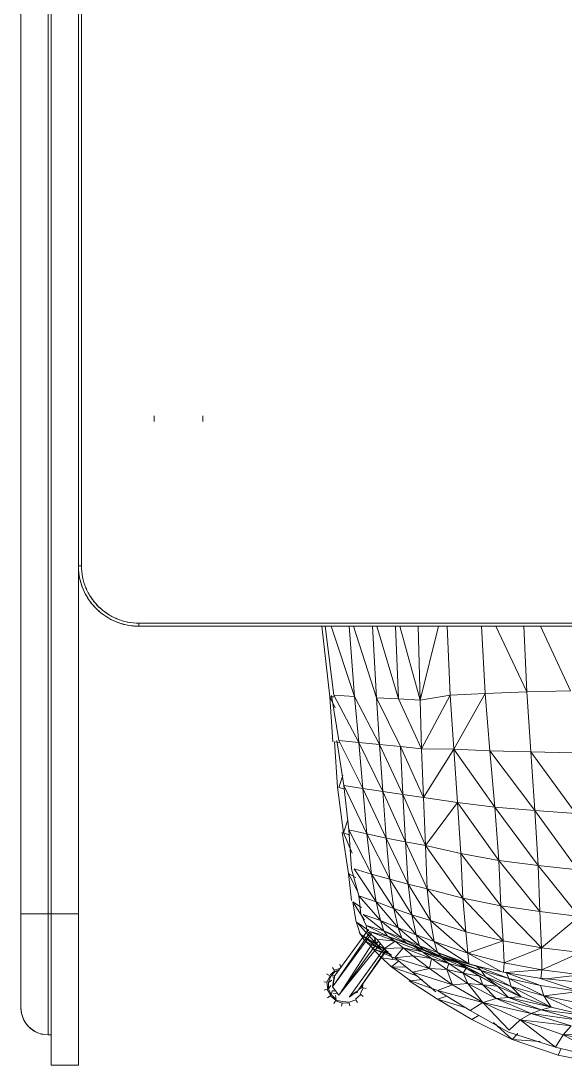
# Model space of a CAD drawing. Header units: millimetres. Extents: x 79795 to 317870, y -36033 to 97293.
# Drawn here: x 199569 to 199928, y 24517 to 25207 of the extents above; entities that cross this region are included whole.
import ezdxf

# ---------------------------------------------------------------- set-up
doc = ezdxf.new("R2010")
doc.units = ezdxf.units.MM
doc.header["$MEASUREMENT"] = 0
doc.layers.get('0').update_dxf_attribs({"linetype": 'CONTINUOUS'})
doc.layers.add('G-IMPT', color=8, linetype='CONTINUOUS', lineweight=9)

# ---------------------------------------------------------------- blocks, each defined once
blk = doc.blocks.new('OLA high stool - Kin high stool_dwg_KIN602 - GLIDES-V349-Level 4')
at = {"layer": 'G-IMPT'}
for p, q in [((-8.01, -7.636), (-8.025, -7.558)), ((-8.322, -7.828), (-8.389, -7.783)), ((-8.322, -7.828), (-8.38, -8.002)), ((-8.185, -7.701), (-8.306, -7.84)), ((-8.185, -7.701), (-8.229, -7.634)), ((-8.01, -7.636), (-8.175, -7.718)), ((-8.133, -7.86), (-8.13, -7.788)), ((-8.13, -7.788), (-8.122, -7.846)), ((-8.004, -7.676), (-8.062, -7.763)), ((-7.893, -7.648), (-8.007, -7.656)), ((-8.004, -7.676), (-7.936, -7.679)), ((-8.4, -7.998), (-8.48, -7.981)), ((-8.4, -7.998), (-8.407, -8.184)), ((-8.38, -8.002), (-8.367, -8.178)), ((-8.488, -8.199), (-8.407, -8.184)), ((-8.342, -8.359), (-8.413, -8.404)), ((-8.407, -8.184), (-8.342, -8.359)), ((-8.325, -8.349), (-8.367, -8.178)), ((-8.325, -8.349), (-8.215, -8.496)), ((-8.308, -8.338), (-8.203, -8.357)), ((-8.308, -8.338), (-8.192, -8.463)), ((-8.153, -8.41), (-8.15, -8.309)), ((-8.087, -8.441), (-8.088, -8.354)), ((-7.738, -8.426), (-7.744, -8.372)), ((-7.705, -8.482), (-7.58, -8.365)), ((-7.705, -8.482), (-7.684, -8.376)), ((-7.705, -8.482), (-7.684, -8.376)), ((-7.67, -8.499), (-7.564, -8.377)), ((-7.58, -8.365), (-7.593, -8.299)), ((-7.58, -8.365), (-7.593, -8.299)), ((-7.58, -8.365), (-7.528, -8.251)), ((-7.547, -8.389), (-7.493, -8.226)), ((-7.547, -8.389), (-7.483, -8.439)), ((-7.47, -8.219), (-7.392, -8.24)), ((-8.215, -8.496), (-8.264, -8.564)), ((-8.203, -8.48), (-8.046, -8.574)), ((-8.192, -8.463), (-8.036, -8.535)), ((-8.173, -8.459), (-8.087, -8.441)), ((-8.173, -8.459), (-8.087, -8.441)), ((-8.046, -8.574), (-8.066, -8.655)), ((-8.041, -8.554), (-7.859, -8.581)), ((-8.036, -8.535), (-7.948, -8.474)), ((-8.036, -8.535), (-7.948, -8.474)), ((-8.036, -8.535), (-7.866, -8.541)), ((-7.866, -8.541), (-7.806, -8.451)), ((-7.866, -8.541), (-7.806, -8.451)), ((-7.866, -8.541), (-7.705, -8.482)), ((-7.859, -8.581), (-7.695, -8.499)), ((-7.859, -8.581), (-7.848, -8.663)), ((-7.684, -8.516), (-7.643, -8.587))]:
    blk.add_line(p, q, dxfattribs=at)
blk = doc.blocks.new('OLA high stool - Kin high stool_dwg_KIN602 - FRAME-1332777-Level 4')
at = {"layer": 'G-IMPT'}
for p, q in [((0.191, 0.669), (1.214, 1.401)), ((0.191, 0.669), (1.227, 1.388)), ((0, 0.425), (1.269, 1.344)), ((1.391, 1.242), (0.082, 0.184)), ((0.082, 0.184), (1.455, 1.188)), ((1.531, 1.122), (0.082, 0.184)), ((0.302, 0.026), (1.651, 1.013)), ((0.302, 0.026), (1.689, 0.978)), ((0.566, 0.068), (1.757, 0.931)), ((0, 0.425), (0.155, 0.643)), ((0.156, 0.64), (0.031, 0.465)), ((0.191, 0.669), (0.155, 0.643)), ((0.082, 0.184), (0.046, 0.158)), ((0.046, 0.158), (0.266, 0)), ((0.266, 0), (0.53, 0.043)), ((0.266, 0), (0.302, 0.026)), ((0.529, 0.044), (0.272, 0.004)), ((0.566, 0.068), (0.53, 0.043))]:
    blk.add_line(p, q, dxfattribs=at)
blk = doc.blocks.new('OLA high stool - Kin high stool_dwg_KIN602 - SHELL-V350-Level 4')
at = {"layer": 'G-IMPT'}
for p, q in [((-9.228, -2.432), (-9.447, -1.28)), ((-9.179, -1.159), (-9.228, -2.432)), ((-9.761, -2.567), (-9.994, -1.391)), ((-9.554, -2.632), (-9.859, -1.407)), ((-9.228, -2.432), (-9.807, -1.398)), ((-8.509, -2.746), (-8.727, -1.831)), ((-8.727, -1.831), (-8.584, -3.006)), ((-8.217, -2.942), (-8.727, -1.831)), ((-8.851, -2.028), (-8.584, -3.006)), ((-8.851, -2.028), (-8.675, -3.27)), ((-8.418, -1.967), (-8.217, -2.942)), ((-8.217, -2.942), (-8.107, -2.015)), ((-7.948, -3.023), (-8.107, -2.015)), ((-7.755, -3.048), (-8.107, -2.015)), ((-7.755, -3.048), (-7.864, -2.026)), ((-7.666, -1.978), (-7.773, -2.877)), ((-7.666, -1.978), (-7.542, -2.989)), ((-7.086, -1.982), (-7.542, -2.989)), ((-7.086, -1.982), (-6.965, -2.996)), ((-6.965, -2.996), (-6.148, -2.021)), ((-6.024, -3.041), (-6.148, -2.021)), ((-4.821, -3.087), (-6.148, -2.021)), ((-3.394, -3.173), (-4.935, -2.053)), ((-4.935, -2.053), (-4.821, -3.087)), ((-1.867, -3.277), (-3.471, -2.11)), ((-3.471, -2.11), (-3.394, -3.173)), ((-9.554, -2.632), (-9.228, -2.432)), ((-8.996, -2.227), (-9.228, -2.432)), ((-9.228, -2.432), (-8.843, -3.556)), ((-8.996, -2.227), (-8.675, -3.27)), ((-8.996, -2.227), (-8.843, -3.556)), ((-1.894, -2.177), (-1.867, -3.277)), ((-0.279, -2.244), (-0.307, -3.381)), ((1.403, -3.026), (-0.279, -2.244)), ((-9.584, -2.486), (-9.761, -2.567)), ((-9.351, -3.765), (-9.761, -2.567)), ((-8.843, -3.556), (-9.554, -2.632)), ((-9.161, -3.857), (-9.554, -2.632)), ((-8.509, -2.746), (-8.584, -3.006)), ((-7.973, -3.786), (-8.509, -2.746)), ((-8.509, -2.746), (-8.242, -3.532)), ((-8.217, -2.942), (-8.509, -2.746)), ((-8.509, -2.746), (-8.261, -3.855)), ((-8.217, -2.942), (-7.948, -3.023)), ((-7.973, -3.786), (-8.217, -2.942)), ((-7.767, -3.85), (-8.217, -2.942)), ((-9.406, -3.035), (-9.351, -3.765)), ((-8.675, -3.27), (-8.584, -3.006)), ((-8.584, -3.006), (-8.261, -3.855)), ((-8.584, -3.006), (-8.288, -4.181)), ((-7.616, -3.908), (-7.948, -3.023)), ((-7.948, -3.023), (-7.767, -3.85)), ((-7.542, -2.989), (-7.766, -3.016)), ((-7.616, -3.908), (-7.755, -3.048)), ((-7.542, -2.989), (-7.611, -3.933)), ((-7.542, -2.989), (-7.356, -3.974)), ((-6.965, -2.996), (-7.542, -2.989)), ((-6.965, -2.996), (-7.356, -3.974)), ((-5.876, -4.055), (-6.965, -2.996)), ((-6.965, -2.996), (-6.789, -3.996)), ((-6.024, -3.041), (-6.965, -2.996)), ((-5.876, -4.055), (-6.024, -3.041)), ((-6.024, -3.041), (-4.821, -3.087)), ((-4.691, -4.11), (-6.024, -3.041)), ((-3.306, -4.215), (-4.821, -3.087)), ((-4.821, -3.087), (-4.691, -4.11)), ((-3.394, -3.173), (-4.821, -3.087)), ((-1.84, -4.34), (-3.394, -3.173)), ((-3.394, -3.173), (-3.306, -4.215)), ((-1.867, -3.277), (-3.394, -3.173)), ((-8.843, -3.556), (-8.675, -3.27)), ((-8.675, -3.27), (-8.288, -4.181)), ((-8.675, -3.27), (-8.392, -4.523)), ((-1.84, -4.34), (-1.867, -3.277)), ((-1.867, -3.277), (-0.307, -3.381)), ((-0.307, -3.381), (-0.351, -4.465)), ((-0.307, -3.381), (1.403, -3.459)), ((1.403, -4.185), (-0.307, -3.381)), ((-9.192, -3.616), (-9.351, -3.765)), ((-9.351, -3.765), (-8.835, -4.811)), ((-9.351, -3.765), (-8.906, -4.247)), ((-9.111, -3.837), (-8.843, -3.556)), ((-8.843, -3.556), (-8.392, -4.523)), ((-8.261, -3.855), (-8.242, -3.532)), ((-8.242, -3.532), (-7.973, -3.786)), ((-7.965, -4.146), (-8.242, -3.532)), ((-7.723, -4.452), (-8.242, -3.532)), ((-7.723, -4.452), (-7.973, -3.786)), ((-7.973, -3.786), (-7.767, -3.85)), ((-7.56, -4.571), (-7.973, -3.786)), ((-9.161, -3.857), (-8.6, -4.857)), ((-8.392, -4.523), (-9.111, -3.837)), ((-8.261, -3.855), (-8.288, -4.181)), ((-8.261, -3.855), (-7.965, -4.146)), ((-8.261, -3.855), (-7.928, -4.528)), ((-7.767, -3.85), (-7.616, -3.908)), ((-7.56, -4.571), (-7.767, -3.85)), ((-7.446, -4.693), (-7.767, -3.85)), ((-7.446, -4.693), (-7.616, -3.908)), ((-7.599, -3.989), (-7.356, -3.974)), ((-7.107, -4.917), (-7.588, -4.04)), ((-7.356, -3.974), (-6.789, -3.996)), ((-7.356, -3.974), (-7.107, -4.917)), ((-6.789, -3.996), (-7.107, -4.917)), ((-6.789, -3.996), (-5.876, -4.055)), ((-6.553, -4.971), (-6.789, -3.996)), ((-5.677, -5.041), (-6.789, -3.996)), ((-5.876, -4.055), (-4.691, -4.11)), ((-4.514, -5.093), (-5.876, -4.055)), ((-5.876, -4.055), (-5.677, -5.041)), ((-8.288, -4.181), (-8.392, -4.523)), ((-8.288, -4.181), (-7.928, -4.528)), ((-8.288, -4.181), (-7.891, -4.911)), ((-7.928, -4.528), (-7.965, -4.146)), ((-7.965, -4.146), (-7.723, -4.452)), ((-7.708, -4.611), (-7.965, -4.146)), ((-7.498, -4.96), (-7.965, -4.146)), ((-4.691, -4.11), (-3.306, -4.215)), ((-3.184, -5.181), (-4.691, -4.11)), ((-4.691, -4.11), (-4.514, -5.093)), ((-3.306, -4.215), (-1.84, -4.34)), ((-3.184, -5.181), (-3.306, -4.215)), ((-1.796, -5.28), (-3.306, -4.215)), ((-1.84, -4.34), (-0.351, -4.465)), ((-1.84, -4.34), (-1.796, -5.28)), ((-8.392, -4.523), (-8.6, -4.857)), ((-8.392, -4.523), (-7.891, -4.911)), ((-8.392, -4.523), (-7.926, -5.311)), ((-8.078, -5.701), (-8.392, -4.523)), ((-7.891, -4.911), (-7.928, -4.528)), ((-7.623, -5.036), (-7.928, -4.528)), ((-7.928, -4.528), (-7.708, -4.611)), ((-7.723, -4.452), (-7.56, -4.571)), ((-7.498, -4.96), (-7.723, -4.452)), ((-7.365, -5.145), (-7.723, -4.452)), ((-7.623, -5.036), (-7.708, -4.611)), ((-7.498, -4.96), (-7.708, -4.611)), ((-7.365, -5.145), (-7.56, -4.571)), ((-7.265, -5.354), (-7.56, -4.571)), ((-7.446, -4.693), (-7.56, -4.571)), ((-7.379, -4.891), (-7.518, -4.358)), ((-7.379, -4.891), (-7.473, -4.568)), ((-0.351, -4.465), (-1.796, -5.28)), ((-0.351, -4.465), (-0.398, -5.372)), ((1.403, -4.564), (-0.351, -4.465)), ((-8.835, -4.811), (-8.72, -4.618)), ((-8.835, -4.811), (-8.303, -5.701)), ((-8.6, -4.857), (-8.078, -5.701)), ((-7.265, -5.354), (-7.446, -4.693)), ((-8.515, -4.995), (-8.303, -5.701)), ((-7.926, -5.311), (-7.891, -4.911)), ((-7.533, -5.461), (-7.891, -4.911)), ((-7.891, -4.911), (-7.623, -5.036)), ((-7.623, -5.036), (-7.498, -4.96)), ((-7.533, -5.461), (-7.623, -5.036)), ((-7.623, -5.036), (-7.377, -5.411)), ((-7.377, -5.411), (-7.498, -4.96)), ((-7.498, -4.96), (-7.365, -5.145)), ((-7.498, -4.96), (-7.222, -5.62)), ((-7.092, -5.701), (-7.379, -4.891)), ((-6.802, -5.788), (-7.379, -4.891)), ((-7.107, -4.917), (-7.379, -4.891)), ((-7.365, -5.145), (-7.265, -5.354)), ((-7.104, -5.833), (-7.365, -5.145)), ((-7.365, -5.145), (-7.222, -5.62)), ((-7.092, -5.701), (-7.327, -5.127)), ((-6.802, -5.788), (-7.107, -4.917)), ((-6.258, -5.888), (-7.107, -4.917)), ((-6.553, -4.971), (-7.107, -4.917)), ((-5.433, -5.973), (-6.553, -4.971)), ((-6.553, -4.971), (-6.258, -5.888)), ((-5.677, -5.041), (-6.553, -4.971)), ((-5.433, -5.973), (-5.677, -5.041)), ((-5.677, -5.041), (-4.514, -5.093)), ((-4.306, -6.017), (-5.677, -5.041)), ((-4.514, -5.093), (-3.184, -5.181)), ((-4.514, -5.093), (-4.306, -6.017)), ((-8.078, -5.701), (-7.926, -5.311)), ((-7.926, -5.311), (-7.533, -5.461)), ((-7.926, -5.311), (-7.504, -5.91)), ((-7.602, -6.35), (-7.926, -5.311)), ((-7.533, -5.461), (-7.377, -5.411)), ((-7.222, -5.62), (-7.377, -5.411)), ((-7.377, -5.411), (-7.071, -6.094)), ((-7.377, -5.411), (-7.248, -5.861)), ((-7.104, -5.833), (-7.265, -5.354)), ((-3.184, -5.181), (-4.306, -6.017)), ((-3.184, -5.181), (-3.057, -6.07)), ((-1.796, -5.28), (-3.184, -5.181)), ((-1.796, -5.28), (-3.057, -6.07)), ((-1.786, -6.121), (-1.796, -5.28)), ((-0.398, -5.372), (-1.796, -5.28)), ((-0.398, -5.372), (-1.786, -6.121)), ((-0.398, -5.372), (-0.525, -6.154)), ((1.403, -5.456), (-0.398, -5.372)), ((-8.303, -5.701), (-8.228, -5.458)), ((-8.303, -5.701), (-7.822, -6.442)), ((-7.504, -5.91), (-7.533, -5.461)), ((-7.248, -5.861), (-7.533, -5.461)), ((-7.071, -6.094), (-7.222, -5.62)), ((-7.104, -5.833), (-7.222, -5.62)), ((-7.222, -5.62), (-6.931, -6.309)), ((-7.092, -5.701), (-7.178, -5.612)), ((-6.913, -6.172), (-7.092, -5.701)), ((-7.092, -5.701), (-6.802, -5.788)), ((-6.632, -6.261), (-7.092, -5.701)), ((1.403, -5.682), (-0.525, -6.154)), ((-7.602, -6.35), (-8.113, -5.749)), ((-8.065, -5.719), (-7.829, -6.402)), ((-7.504, -5.91), (-7.602, -6.35)), ((-7.504, -5.91), (-7.248, -5.861)), ((-7.23, -6.813), (-7.504, -5.91)), ((-7.176, -6.343), (-7.504, -5.91)), ((-7.176, -6.343), (-7.248, -5.861)), ((-7.248, -5.861), (-7.071, -6.094)), ((-7.248, -5.861), (-6.969, -6.594)), ((-6.913, -6.172), (-7.141, -5.721)), ((-6.931, -6.309), (-7.104, -5.833)), ((-6.839, -6.521), (-7.104, -5.833)), ((-6.632, -6.261), (-6.802, -5.788)), ((-6.802, -5.788), (-6.258, -5.888)), ((-6.107, -6.368), (-6.802, -5.788)), ((-6.258, -5.888), (-5.433, -5.973)), ((-5.315, -6.465), (-6.258, -5.888)), ((-6.258, -5.888), (-6.107, -6.368)), ((-5.433, -5.973), (-4.306, -6.017)), ((-5.315, -6.465), (-5.433, -5.973)), ((-4.213, -6.533), (-5.433, -5.973)), ((-7.791, -6.092), (-7.829, -6.402)), ((-7.701, -6.215), (-7.461, -6.9)), ((-6.969, -6.594), (-7.071, -6.094)), ((-7.071, -6.094), (-6.931, -6.309)), ((-6.793, -6.801), (-7.071, -6.094)), ((-7.019, -6.067), (-6.913, -6.172)), ((-6.714, -6.635), (-7.004, -6.109)), ((-6.714, -6.635), (-6.913, -6.172)), ((-6.913, -6.172), (-6.632, -6.261)), ((-6.444, -6.724), (-6.913, -6.172)), ((-2.981, -6.602), (-4.306, -6.017)), ((-4.306, -6.017), (-4.213, -6.533)), ((-3.057, -6.07), (-4.306, -6.017)), ((-1.731, -6.668), (-3.057, -6.07)), ((-3.057, -6.07), (-2.981, -6.602)), ((-1.786, -6.121), (-3.057, -6.07)), ((-1.731, -6.668), (-1.786, -6.121)), ((-0.525, -6.154), (-1.786, -6.121)), ((-1.786, -6.121), (-0.493, -6.722)), ((-0.525, -6.154), (1.403, -6.204)), ((1.404, -6.684), (-0.525, -6.154)), ((-0.525, -6.154), (-0.493, -6.722)), ((-7.435, -6.933), (-7.829, -6.402)), ((-7.23, -6.813), (-7.602, -6.35)), ((-7.461, -6.9), (-7.47, -6.514)), ((-7.23, -6.813), (-7.176, -6.343)), ((-6.969, -6.594), (-7.176, -6.343)), ((-6.839, -6.521), (-6.952, -6.25)), ((-6.662, -7.001), (-6.931, -6.309)), ((-6.839, -6.521), (-6.931, -6.309)), ((-6.444, -6.724), (-6.632, -6.261)), ((-6.632, -6.261), (-6.107, -6.368)), ((-5.94, -6.838), (-6.632, -6.261)), ((-5.185, -6.947), (-6.107, -6.368)), ((-6.107, -6.368), (-5.94, -6.838)), ((-5.315, -6.465), (-6.107, -6.368)), ((-5.185, -6.947), (-5.315, -6.465)), ((-5.315, -6.465), (-4.213, -6.533)), ((-4.111, -7.04), (-5.315, -6.465)), ((-7.461, -6.9), (-7.309, -6.714)), ((-7.287, -6.741), (-7.228, -7.164)), ((-7.257, -6.779), (-7.002, -7.356)), ((-6.969, -6.594), (-7.23, -6.813)), ((-6.985, -7.081), (-6.969, -6.594)), ((-6.793, -6.801), (-6.969, -6.594)), ((-6.662, -7.001), (-6.839, -6.521)), ((-6.839, -6.521), (-6.714, -6.635)), ((-6.529, -7.104), (-6.839, -6.521)), ((-6.259, -7.187), (-6.714, -6.635)), ((-6.714, -6.635), (-6.529, -7.104)), ((-6.444, -6.724), (-6.714, -6.635)), ((-6.259, -7.187), (-6.444, -6.724)), ((-5.769, -7.303), (-6.444, -6.724)), ((-5.94, -6.838), (-6.444, -6.724)), ((-2.904, -7.127), (-4.213, -6.533)), ((-4.213, -6.533), (-4.111, -7.04)), ((-2.981, -6.602), (-4.213, -6.533)), ((-2.981, -6.602), (-1.731, -6.668)), ((-1.677, -7.211), (-2.981, -6.602)), ((-2.981, -6.602), (-2.904, -7.127)), ((-1.677, -7.211), (-1.731, -6.668)), ((-0.461, -7.289), (-1.731, -6.668)), ((1.404, -7.281), (-0.493, -6.722)), ((-0.493, -6.722), (-0.461, -7.289)), ((1.404, -6.8), (-0.493, -6.722)), ((-7.461, -6.9), (-7.191, -7.198)), ((-6.985, -7.081), (-7.247, -6.867)), ((-7.028, -7.157), (-7.161, -6.888)), ((-7.15, -6.902), (-7.002, -7.356)), ((-7.15, -6.902), (-6.783, -7.59)), ((-7.15, -6.902), (-7.028, -7.157)), ((-7.12, -6.933), (-7.073, -7.046)), ((-7.072, -6.985), (-6.884, -7.283)), ((-6.793, -6.801), (-6.985, -7.081)), ((-6.741, -7.285), (-6.793, -6.801)), ((-6.538, -7.471), (-6.793, -6.801)), ((-6.662, -7.001), (-6.793, -6.801)), ((-6.538, -7.471), (-6.662, -7.001)), ((-6.386, -7.561), (-6.662, -7.001)), ((-6.529, -7.104), (-6.662, -7.001)), ((-5.047, -7.421), (-5.94, -6.838)), ((-5.94, -6.838), (-5.769, -7.303)), ((-5.185, -6.947), (-5.94, -6.838)), ((-5.047, -7.421), (-5.185, -6.947)), ((-4.005, -7.539), (-5.185, -6.947)), ((-4.111, -7.04), (-5.185, -6.947)), ((-2.824, -7.646), (-4.111, -7.04)), ((-4.111, -7.04), (-4.005, -7.539)), ((-2.904, -7.127), (-4.111, -7.04)), ((-6.962, -7.409), (-7.228, -7.164)), ((-7.028, -7.157), (-6.783, -7.59)), ((-6.884, -7.283), (-7.002, -7.179)), ((-6.884, -7.283), (-7.001, -7.063)), ((-6.741, -7.285), (-6.985, -7.081)), ((-6.981, -7.219), (-6.612, -7.712)), ((-6.612, -7.712), (-6.884, -7.283)), ((-6.884, -7.283), (-6.308, -7.795)), ((-6.884, -7.283), (-6.668, -7.352)), ((-6.54, -7.529), (-6.741, -7.285)), ((-6.386, -7.561), (-6.529, -7.104)), ((-6.103, -7.637), (-6.529, -7.104)), ((-6.259, -7.187), (-6.529, -7.104)), ((-6.103, -7.637), (-6.259, -7.187)), ((-5.61, -7.748), (-6.259, -7.187)), ((-5.769, -7.303), (-6.259, -7.187)), ((-4.91, -7.869), (-5.769, -7.303)), ((-5.769, -7.303), (-5.61, -7.748)), ((-5.047, -7.421), (-5.769, -7.303)), ((-1.622, -7.753), (-2.904, -7.127)), ((-2.904, -7.127), (-2.824, -7.646)), ((-1.677, -7.211), (-2.904, -7.127)), ((-0.428, -7.859), (-1.677, -7.211)), ((-1.677, -7.211), (-1.622, -7.753)), ((-0.461, -7.289), (-1.677, -7.211)), ((1.404, -7.887), (-0.461, -7.289)), ((1.404, -7.396), (-0.461, -7.289)), ((-6.74, -7.626), (-7.002, -7.356)), ((-6.56, -7.738), (-6.783, -7.59)), ((-6.386, -7.561), (-6.54, -7.529)), ((-6.512, -7.486), (-6.308, -7.795)), ((-6.095, -7.695), (-6.386, -7.561)), ((-6.246, -7.599), (-5.773, -7.908)), ((-4.91, -7.869), (-5.047, -7.421)), ((-3.9, -8.007), (-5.047, -7.421)), ((-4.005, -7.539), (-5.047, -7.421)), ((-4.005, -7.539), (-2.824, -7.646)), ((-2.748, -8.137), (-4.005, -7.539)), ((-4.005, -7.539), (-3.9, -8.007)), ((-6.26, -7.828), (-6.612, -7.712)), ((-5.773, -7.908), (-6.26, -7.828)), ((-5.61, -7.748), (-6.095, -7.695)), ((-5.773, -7.908), (-5.92, -7.678)), ((-4.908, -7.939), (-5.61, -7.748)), ((-5.528, -7.763), (-5.031, -8.022)), ((-5.141, -7.829), (-5.031, -8.022)), ((-1.571, -8.269), (-2.824, -7.646)), ((-2.824, -7.646), (-2.748, -8.137)), ((-1.622, -7.753), (-2.824, -7.646)), ((-0.397, -8.403), (-1.622, -7.753)), ((-1.622, -7.753), (-1.571, -8.269)), ((-0.428, -7.859), (-1.622, -7.753)), ((1.404, -8.471), (-0.428, -7.859)), ((-0.428, -7.859), (-0.397, -8.403)), ((1.404, -8.002), (-0.428, -7.859)), ((-5.733, -7.939), (-5.031, -8.022)), ((-3.961, -8.18), (-5.031, -8.022)), ((-3.9, -8.007), (-4.908, -7.939)), ((-4.505, -7.925), (-3.975, -8.149)), ((-3.975, -8.149), (-4.038, -7.988)), ((-3.975, -8.149), (-3.638, -8.037)), ((-3.975, -8.149), (-2.784, -8.306)), ((-3.9, -8.007), (-2.748, -8.137)), ((-2.792, -8.269), (-2.827, -8.128)), ((-2.748, -8.137), (-1.576, -8.326)), ((-2.792, -8.269), (-2.483, -8.167)), ((-2.784, -8.306), (-1.609, -8.385)), ((-1.628, -8.262), (-1.609, -8.385)), ((-1.571, -8.269), (-0.404, -8.462)), ((-0.723, -8.366), (-0.434, -8.506)), ((-0.434, -8.506), (-0.441, -8.398)), ((-0.397, -8.403), (1.404, -8.628)), ((-0.434, -8.506), (-1.605, -8.425)), ((-0.434, -8.506), (1.404, -8.713))]:
    blk.add_line(p, q, dxfattribs=at)

msp = doc.modelspace()

# ---------------------------------------------------------------- linework, layer by layer
at = {"layer": 'G-IMPT'}
for p, q in [((199568.58, 25797.08), (199568.58, 24617.08)), ((199656.71, 24946.08), (199656.71, 24942.3)), ((199688.71, 24942.3), (199688.71, 24946.08)), ((199608.58, 24847.08), (199606.58, 24847.08)), ((199606.58, 24847.08), (199608.58, 24847.08)), ((199607.86, 24846.92), (199606.58, 24846.92)), ((199606.58, 24846.92), (199607.86, 24846.92)), ((199646.58, 24809.08), (199646.58, 24807.08)), ((199646.58, 24807.08), (199646.58, 24809.08)), ((199646.58, 24807.08), (200966.58, 24807.08)), ((199568.58, 24617.08), (199586.58, 24617.08)), ((199586.58, 24617.08), (199568.58, 24617.08)), ((199586.58, 24537.08), (199586.58, 24617.08)), ((199586.58, 24617.08), (199586.58, 24537.08)), ((199588.58, 24617.08), (199588.58, 24517.08)), ((199588.58, 24517.08), (199588.58, 24617.08)), ((199606.58, 24517.08), (199606.58, 24617.08)), ((199606.58, 24617.08), (199606.58, 24517.08)), ((199586.58, 24537.08), (199588.58, 24537.08)), ((199588.58, 24517.08), (199606.58, 24517.08))]:
    msp.add_line(p, q, dxfattribs=at)
at = {"layer": 'G-IMPT', "flags": 128}
for points in [[(199568.58, 25797.08), (199568.58, 25502.08), (199568.58, 25207.08), (199568.58, 24912.08), (199568.58, 24617.08)], [(199568.58, 24617.08), (199568.58, 24912.08), (199568.58, 25207.08), (199568.58, 25502.08), (199568.58, 25797.08)], [(199586.58, 24617.08), (199586.58, 24912.08), (199586.58, 25207.08), (199586.58, 25502.08), (199586.58, 25797.08)], [(199586.58, 25797.08), (199586.58, 25502.08), (199586.58, 25207.08), (199586.58, 24912.08), (199586.58, 24617.08)], [(199588.58, 25797.08), (199588.58, 25502.08), (199588.58, 25207.08), (199588.58, 24912.08), (199588.58, 24617.08)], [(199588.58, 24617.08), (199588.58, 24912.08), (199588.58, 25207.08), (199588.58, 25502.08), (199588.58, 25797.08)], [(199606.58, 24617.08), (199606.58, 24912.08), (199606.58, 25207.08), (199606.58, 25502.08), (199606.58, 25797.08)], [(199606.58, 25797.08), (199606.58, 25502.08), (199606.58, 25207.08), (199606.58, 24912.08), (199606.58, 24617.08)], [(199608.58, 24847.08), (199608.58, 25027.08), (199608.58, 25207.08), (199608.58, 25387.08), (199608.58, 25567.08)], [(199608.58, 25567.08), (199608.58, 25387.08), (199608.58, 25207.08), (199608.58, 25027.08), (199608.58, 24847.08)], [(199606.58, 24847.08), (199606.61, 24845.48), (199606.71, 24843.88), (199606.87, 24842.29), (199607.09, 24840.71), (199607.38, 24839.13), (199607.73, 24837.57), (199608.14, 24836.03), (199608.61, 24834.5), (199609.15, 24832.99), (199609.74, 24831.5), (199610.39, 24830.04), (199611.1, 24828.61), (199611.87, 24827.2), (199612.69, 24825.83), (199613.57, 24824.49), (199614.5, 24823.19), (199615.48, 24821.93), (199616.51, 24820.7), (199617.59, 24819.52), (199618.71, 24818.39), (199619.88, 24817.29), (199621.1, 24816.25), (199622.35, 24815.26), (199623.64, 24814.31), (199624.97, 24813.42), (199626.33, 24812.58), (199627.73, 24811.8), (199629.15, 24811.08), (199630.61, 24810.41), (199632.09, 24809.8), (199633.59, 24809.25), (199635.11, 24808.76), (199636.65, 24808.33), (199638.21, 24807.97), (199639.78, 24807.66), (199641.37, 24807.42), (199642.96, 24807.24), (199644.55, 24807.13), (199646.15, 24807.08), (199646.58, 24807.08)], [(200966.58, 24809.08), (200636.58, 24809.08), (200306.58, 24809.08), (199976.58, 24809.08), (199646.58, 24809.08)], [(199646.58, 24809.08), (199976.58, 24809.08), (200306.58, 24809.08), (200636.58, 24809.08), (200966.58, 24809.08)], [(199646.58, 24807.08), (199976.58, 24807.08), (200306.58, 24807.08), (200636.58, 24807.08), (200966.58, 24807.08)], [(200966.58, 24807.08), (200636.58, 24807.08), (200306.58, 24807.08), (199976.58, 24807.08), (199646.58, 24807.08)], [(199586.58, 24617.08), (199587.08, 24617.08), (199587.58, 24617.08), (199588.08, 24617.08), (199588.58, 24617.08)], [(199588.58, 24617.08), (199588.08, 24617.08), (199587.58, 24617.08), (199587.08, 24617.08), (199586.58, 24617.08)], [(199606.58, 24617.08), (199602.08, 24617.08), (199597.58, 24617.08), (199593.08, 24617.08), (199588.58, 24617.08)], [(199588.58, 24617.08), (199593.08, 24617.08), (199597.58, 24617.08), (199602.08, 24617.08), (199606.58, 24617.08)], [(199568.58, 24573.24), (199568.58, 24597.54), (199568.58, 24595.2), (199568.58, 24592.9), (199568.58, 24590.63), (199568.58, 24588.41), (199568.58, 24586.24), (199568.58, 24584.7)], [(199568.58, 24584.7), (199568.58, 24586.84), (199568.58, 24589.03), (199568.58, 24591.26), (199568.58, 24593.35)], [(199568.58, 24573.24), (199568.58, 24558.24), (199568.58, 24559.07), (199568.58, 24559.99), (199568.58, 24561), (199568.58, 24562.11), (199568.58, 24563.3), (199568.58, 24564.21)], [(199568.58, 24564.21), (199568.58, 24562.95), (199568.58, 24561.79), (199568.58, 24560.71), (199568.58, 24559.72), (199568.58, 24558.83), (199568.58, 24558.24)], [(199572.71, 24543.61), (199572.26, 24544.17), (199571.84, 24544.76), (199571.44, 24545.35), (199571.06, 24545.97), (199570.71, 24546.6), (199570.38, 24547.24), (199570.08, 24547.89), (199569.81, 24548.56), (199569.56, 24549.23), (199569.34, 24549.92), (199569.15, 24550.61), (199568.98, 24551.31), (199568.84, 24552.02), (199568.74, 24552.73), (199568.66, 24553.45), (199568.61, 24554.17), (199568.58, 24554.89), (199568.58, 24555.08)], [(199578.92, 24538.79), (199578.27, 24539.11), (199577.64, 24539.46), (199577.02, 24539.83), (199576.42, 24540.22), (199575.83, 24540.64), (199575.26, 24541.08), (199574.71, 24541.55), (199574.18, 24542.03)], [(199583.71, 24537.31), (199583.01, 24537.44), (199582.3, 24537.6), (199581.61, 24537.78)], [(199586.58, 24537.08), (199587.08, 24537.08), (199587.58, 24537.08), (199588.08, 24537.08), (199588.58, 24537.08)], [(199588.58, 24537.08), (199588.08, 24537.08), (199587.58, 24537.08), (199587.08, 24537.08), (199586.58, 24537.08)], [(199586.58, 24537.08), (199587.08, 24537.08), (199587.58, 24537.08), (199588.08, 24537.08), (199588.58, 24537.08)], [(199588.58, 24537.08), (199588.08, 24537.08), (199587.58, 24537.08), (199587.08, 24537.08), (199586.58, 24537.08)], [(199606.58, 24517.08), (199602.08, 24517.08), (199597.58, 24517.08), (199593.08, 24517.08), (199588.58, 24517.08)], [(199588.58, 24517.08), (199593.08, 24517.08), (199597.58, 24517.08), (199602.08, 24517.08), (199606.58, 24517.08)]]:
    msp.add_lwpolyline(points, dxfattribs=at)
at = {"layer": 'G-IMPT'}
for centre, radius, start, end in [((199646.58, 24847.08), 40, 180, 186.2369), ((199646.58, 24847.08), 40, 180, 186.2369), ((199646.58, 24847.08), 40, 180, 186.2369), ((199646.58, 24847.08), 40, 180, 186.2369), ((199646.58, 24847.08), 40, 193.61388, 212.16077), ((199646.58, 24847.08), 40, 193.61388, 212.16077), ((199646.58, 24847.08), 40, 193.61388, 212.16077), ((199646.58, 24847.08), 40, 193.61388, 212.16077), ((199646.58, 24847.08), 40, 215.80718, 233.66615), ((199646.58, 24847.08), 40, 215.80718, 233.66615), ((199646.58, 24847.08), 40, 215.80718, 233.66615), ((199646.58, 24847.08), 40, 215.80718, 233.66615), ((199646.58, 24847.08), 40, 237.83923, 256.38612), ((199646.58, 24847.08), 40, 237.83923, 256.38612), ((199646.58, 24847.08), 40, 237.83923, 256.38612), ((199646.58, 24847.08), 40, 237.83923, 256.38612), ((199646.58, 24847.08), 40, 263.7631, 270), ((199646.58, 24847.08), 40, 263.7631, 270), ((199646.58, 24847.08), 40, 263.7631, 270), ((199646.58, 24847.08), 40, 263.7631, 270), ((199586.58, 24555.08), 18, 180, 270), ((199586.58, 24555.08), 18, 180, 247.5), ((199586.58, 24555.08), 18, 180, 270), ((199586.58, 24555.08), 18, 180, 247.5)]:
    msp.add_arc(centre, radius, start, end, dxfattribs=at)
for points in [[(199646.58, 24809.08), (199641.61, 24809.08), (199631.66, 24811.06), (199619.01, 24819.51), (199610.56, 24832.16), (199608.58, 24842.11), (199608.58, 24847.08)], [(199568.58, 24617.08), (199568.58, 24608.96), (199568.58, 24592.74), (199568.58, 24572.1), (199568.58, 24558.32), (199568.58, 24555.07), (199568.58, 24555.08)], [(199568.58, 24604.98), (199568.58, 24608.95), (199568.58, 24612.97), (199568.58, 24617.08)], [(199568.58, 24593.35), (199568.58, 24597.11), (199568.58, 24600.98), (199568.58, 24604.98)]]:
    msp.add_open_spline(points, degree=3, dxfattribs=at)
for points, knots in [([(199608.58, 24847.08), (199608.62, 24844.47), (199609.14, 24839.43), (199610.89, 24833.63), (199613, 24829.19), (199614.95, 24825.95), (199617.2, 24822.9), (199619.67, 24820.16), (199622.4, 24817.7), (199625.45, 24815.45), (199628.69, 24813.5), (199633.13, 24811.39), (199638.93, 24809.64), (199643.97, 24809.12), (199646.58, 24809.08)], [0, 0, 0, 0, 0.125, 0.25, 0.3125, 0.375, 0.4375, 0.5, 0.5625, 0.625, 0.6875, 0.75, 0.875, 1, 1, 1, 1]), ([(199568.58, 24564.21), (199568.58, 24566.76), (199568.58, 24574.89), (199568.58, 24585.69), (199568.58, 24593.35)], [0.3498092, 0.3498092, 0.3498092, 0.3498092, 0.5, 0.75, 0.75, 0.75, 0.75]), ([(199568.58, 24593.35), (199568.58, 24589.6), (199568.58, 24582.41), (199568.58, 24572.96), (199568.58, 24565.19), (199568.58, 24559.44), (199568.58, 24555.87), (199568.58, 24555.08), (199568.58, 24555.08)], [0.2500016, 0.2500016, 0.2500016, 0.2500016, 0.375, 0.5, 0.625, 0.75, 0.875, 1, 1, 1, 1]), ([(199568.58, 24555.08), (199568.58, 24555.08), (199568.58, 24555.87), (199568.58, 24559.44), (199568.58, 24565.19), (199568.58, 24572.96), (199568.58, 24582.41), (199568.58, 24589.6), (199568.58, 24593.35)], [0, 0, 0, 0, 0.125, 0.25, 0.375, 0.5, 0.625, 0.7499984, 0.7499984, 0.7499984, 0.7499984]), ([(199568.58, 24555.08), (199568.58, 24555.07), (199568.58, 24557.3), (199568.58, 24562.35), (199568.58, 24563.92)], [0, 0, 0, 0, 0.25, 0.3439608, 0.3439608, 0.3439608, 0.3439608])]:
    msp.add_open_spline(points, degree=3, knots=knots, dxfattribs=at)

# ---------------------------------------------------------------- block references
at = {"xscale": -25.4, "yscale": 25.4, "zscale": 25.4, "rotation": 270}
for name, p in [('OLA high stool - Kin high stool_dwg_KIN602 - SHELL-V350-Level 4', (199988.67, 24771.54)), ('OLA high stool - Kin high stool_dwg_KIN602 - FRAME-1332777-Level 4', (199774.53, 24562.08)), ('OLA high stool - Kin high stool_dwg_KIN602 - GLIDES-V349-Level 4', (199988.67, 24771.54))]:
    msp.add_blockref(name, p, dxfattribs=at)

doc.saveas('drawing.dxf')
